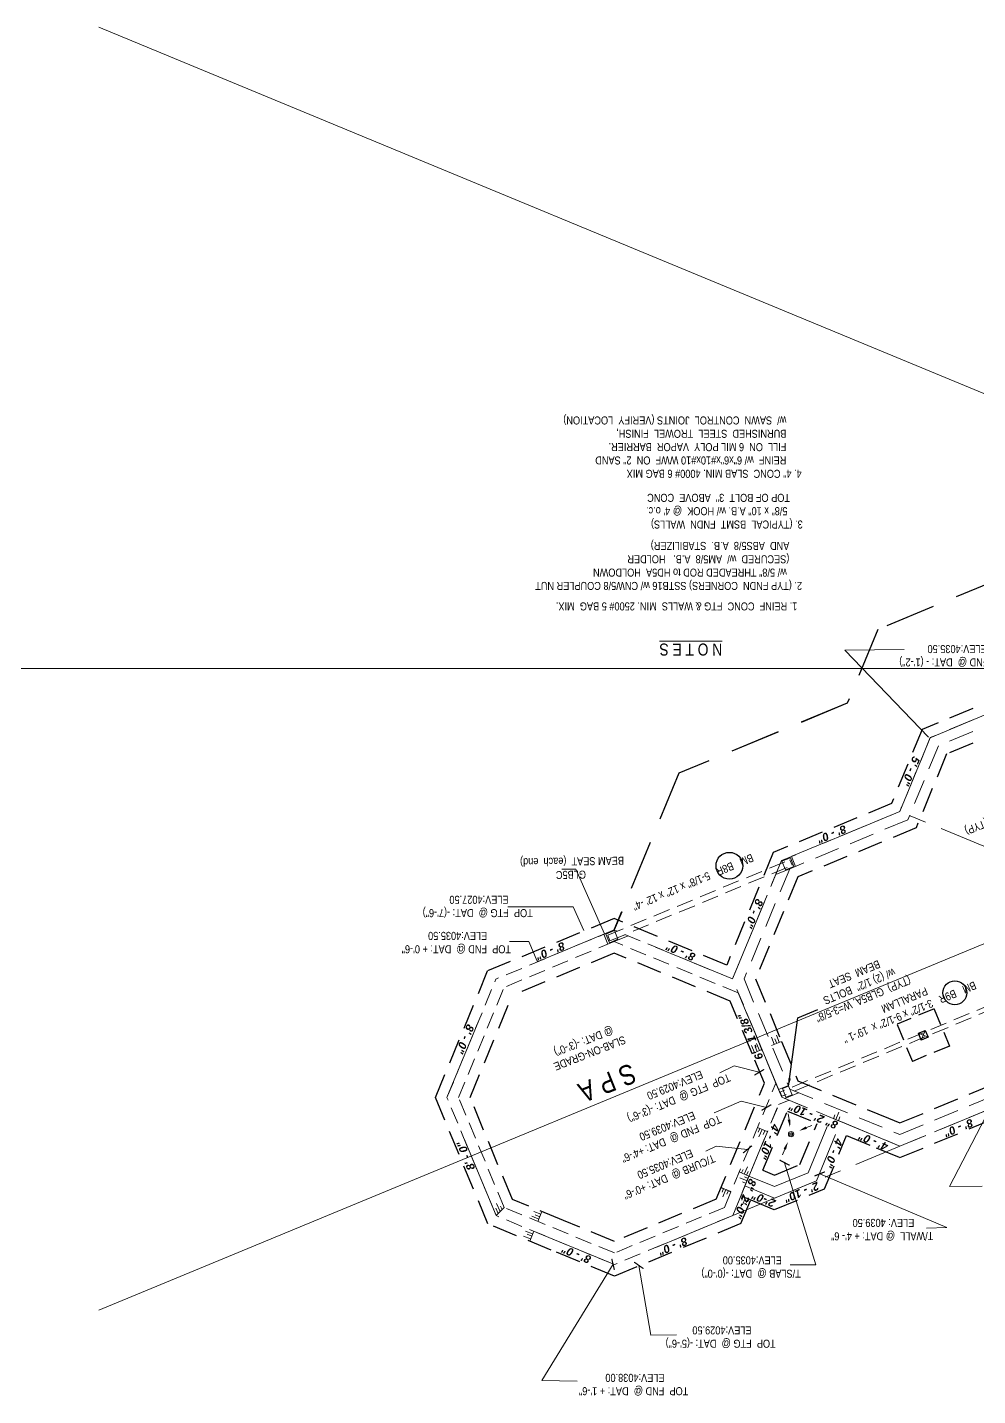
# Model space of a CAD drawing. Header units: inches. Extents: x 279 to 11006, y 233 to 7807.
# Drawn here: x 8272 to 8985, y 1868 to 2894 of the extents above; entities that cross this region are included whole.
import ezdxf

# ---------------------------------------------------------------- set-up
doc = ezdxf.new("R2010")
doc.units = ezdxf.units.IN
doc.header["$MEASUREMENT"] = 0
doc.linetypes.add('CENTER', pattern=[2, 1.25, -0.25, 0.25, -0.25])
doc.linetypes.add('HIDDEN', pattern=[0.375, 0.25, -0.125])
for name, color, linetype, lineweight in [('BALCONY', 7, 'Continuous', 9), ('BEAMS TEXT', 3, 'Continuous', 20), ('CONCRETE', 7, 'Continuous', 20), ('FLOOR BEAMS', 3, 'HIDDEN', 20), ('FOOTING', 7, 'HIDDEN', 30), ('FOOTING TEXT', 7, 'Continuous', 9), ('FOUNDATION', 7, 'HIDDEN', 20), ('FOUNDATION TEXT', 7, 'Continuous', 9), ('GRID', 1, 'CENTER', 20), ('GRID LAYOUT', 1, 'Continuous', 9), ('LAYOUT', 6, 'Continuous', 9), ('WALL FRAMING', 7, 'Continuous', 30)]:
    doc.layers.add(name, color=color, linetype=linetype, lineweight=lineweight)
doc.layers.add('FL FRAMING STEEL', color=7, linetype='Continuous')
doc.layers.add('LLTEXT', color=7, linetype='Continuous')
doc.styles.add('ARCHENT', font='technical.ttf', dxfattribs={"height": 6})
doc.styles.add('ARCHENTLTD', font='technical.ttf', dxfattribs={"height": 0.1875})
doc.dimstyles.new('ARCHENT', dxfattribs={"dimtxt": 6, "dimasz": 6, "dimexe": 9, "dimexo": 3, "dimgap": 1, "dimtad": 0, "dimtoh": 1, "dimdec": 3, "dimzin": 0, "dimdsep": 46, "dimlunit": 4, "dimtxsty": 'ARCHENTLTD', "dimcen": 6, "dimaunit": 1, "dimadec": 0, "dimazin": 0, "dimtfac": 1, "dimtdec": 3, "dimtofl": 0, "dimtmove": 0, "dimatfit": 3, "dimfxl": 1, "dimfrac": 2, "dimtolj": 1, "dimtzin": 0, "dimarcsym": 0})
doc.dimstyles.new('ARCHENTLTD', dxfattribs={"dimscale": 0.05, "dimtxt": 0.1875, "dimasz": 3, "dimexe": 9, "dimexo": 1, "dimgap": 2.5, "dimtad": 0, "dimdec": 1, "dimzin": 1, "dimdsep": 46, "dimlunit": 4, "dimtxsty": 'ARCHENTLTD', "dimblk": 'ARCHTICK', "dimcen": 6, "dimclrd": 256, "dimclre": 256, "dimclrt": 256, "dimaunit": 1, "dimadec": 0, "dimazin": 0, "dimtfac": 1, "dimtdec": 1, "dimtofl": 0, "dimtmove": 1, "dimatfit": 3, "dimldrblk": 'ARCHTICK', "dimfxl": 1, "dimfrac": 2, "dimtolj": 1, "dimtzin": 0, "dimlwd": 9, "dimlwe": 9, "dimarcsym": 0})

# ---------------------------------------------------------------- blocks, each defined once
blk = doc.blocks.new('_ArchTick')
at = {"color": 0, "linetype": 'ByBlock', "const_width": 0.15}
blk.add_lwpolyline([(-0.5, -0.5), (0.5, 0.5)], dxfattribs=at)

msp = doc.modelspace()

# ---------------------------------------------------------------- linework, layer by layer
at = {"layer": 'BALCONY', "linetype": 'HIDDEN', "lineweight": 25, "ltscale": 150}
for p, q in [((9055.1, 2502.6), (8909.8, 2442.3)), ((8909.8, 2442.3), (8886.9, 2387)), ((8886.9, 2387), (8760.7, 2334.6)), ((8886.9, 2386.9), (8760.7, 2334.6)), ((8760.7, 2334.6), (8712, 2216.8)), ((8760.7, 2334.6), (8712.1, 2216.9))]:
    msp.add_line(p, q, dxfattribs=at)
at = {"layer": 'BEAMS TEXT', "linetype": 'Continuous', "lineweight": 30, "ltscale": 75}
for centre, radius in [((8798.5, 2265.1), 10), ((8967.5, 2169.8), 9)]:
    msp.add_circle(centre, radius, dxfattribs=at)
at = {"layer": 'CONCRETE', "lineweight": 9, "ltscale": 50}
for p, q in [((8843.8, 2062.8), (8843.8, 2064.6)), ((8844.7, 2062.2), (8844.7, 2065.3)), ((8845.7, 2062.7), (8845.7, 2064.5))]:
    msp.add_line(p, q, dxfattribs=at)
msp.add_circle((8844.7, 2063.8), 2, dxfattribs=at)
at = {"layer": 'FL FRAMING STEEL', "color": 7, "lineweight": 9, "ltscale": 50}
for p, q in [((8843.2, 2074.7), (8842.6, 2079.1)), ((8856.2, 2068.7), (8860.3, 2070.4)), ((8840, 2052.5), (8838.3, 2048.4))]:
    msp.add_line(p, q, dxfattribs=at)
for points in [[(8844.2, 2074.8), (8844, 2068.8), (8842.2, 2074.6)], [(8855.8, 2069.6), (8850.7, 2066.3), (8856.6, 2067.8)], [(8839.1, 2052.9), (8842.4, 2058), (8840.9, 2052.1)]]:
    msp.add_solid(points, dxfattribs=at)
at = {"layer": 'FLOOR BEAMS', "ltscale": 50}
for p, q in [((8707.3, 2213), (8843.8, 2269.6)), ((8843.8, 2269.6), (8845.5, 2265.4)), ((8709, 2208.8), (8845.5, 2265.4)), ((8707.3, 2213), (8709, 2208.8)), ((9047.6, 2183), (8836.6, 2095.4)), ((9049, 2179.8), (8837.9, 2092.2)), ((8837.9, 2092.2), (8836.6, 2095.4))]:
    msp.add_line(p, q, dxfattribs=at)
at = {"layer": 'FOOTING', "ltscale": 75}
for p, q in [((9084.8, 2426.1), (8943, 2367.3)), ((9084.8, 2400.1), (8961.3, 2348.9)), ((8943, 2367.3), (8920.1, 2311.8)), ((8961.3, 2348.9), (8938.5, 2293.5)), ((8920.1, 2311.8), (8831.4, 2275)), ((8938.5, 2293.5), (8849.8, 2256.7)), ((8831.4, 2275), (8796.5, 2190.6)), ((8849.8, 2256.7), (8818.2, 2180.2)), ((8712.1, 2225.5), (8617.3, 2186.2)), ((8796.5, 2190.6), (8712.1, 2225.5)), ((8712.2, 2199.5), (8635.7, 2167.8)), ((8799.1, 2163.6), (8712.2, 2199.5)), ((8578.1, 2091.3), (8617.3, 2186.2)), ((8818.2, 2180.2), (8837.6, 2133.4)), ((8604.1, 2091.3), (8635.7, 2167.8)), ((8815.5, 2124.2), (8799.1, 2163.6)), ((8824.7, 2102), (8815.5, 2124.2)), ((8837.6, 2133.4), (8849.9, 2103.8)), ((8849.9, 2103.8), (8917.7, 2075.7)), ((8926.4, 2072.2), (9015, 2109)), ((8788.7, 2015), (8824.7, 2102)), ((8617.5, 1996.5), (8578.1, 2091.3)), ((8635.8, 2014.9), (8604.1, 2091.4)), ((8926.4, 2046.2), (9015.1, 2083)), ((8823.7, 2036.7), (8842, 2081.1)), ((8842, 2081.1), (8864.2, 2071.9)), ((8917.7, 2075.7), (8926.4, 2072.2)), ((8851.4, 2041.1), (8864.2, 2071.9)), ((8869.8, 2022.7), (8886.4, 2062.7)), ((8886.4, 2062.7), (8908.5, 2053.6)), ((8908.5, 2053.6), (8926.4, 2046.2)), ((8823.7, 2036.7), (8832.3, 2033.1)), ((8832.3, 2033.1), (8851.4, 2041.1)), ((8832.3, 2007.2), (8869.8, 2022.7)), ((8674.1, 1999.1), (8635.8, 2014.9)), ((8788.7, 2015), (8712.3, 1983.3)), ((8807.1, 1996.7), (8814.5, 2014.5)), ((8814.5, 2014.5), (8832.3, 2007.2)), ((8664.9, 1976.9), (8617.5, 1996.5)), ((8712.3, 1983.3), (8674.1, 1999.1)), ((8807.1, 1996.7), (8712.3, 1957.3)), ((8712.3, 1957.3), (8664.9, 1976.9))]:
    msp.add_line(p, q, dxfattribs=at)
at = {"layer": 'FOOTING', "ltscale": 50}
for p, q in [((8951.9, 2157.7), (8924.2, 2146.2)), ((8952, 2157.6), (8963.4, 2129.9)), ((8924.2, 2146.1), (8935.7, 2118.4)), ((8963.4, 2129.9), (8935.7, 2118.4))]:
    msp.add_line(p, q, dxfattribs=at)
at = {"layer": 'FOOTING', "lineweight": 9, "ltscale": 75}
for p, q in [((8832.1, 2131.2), (8830, 2136.5)), ((8834, 2131.9), (8832.6, 2135.4)), ((8835.8, 2132.7), (8833.7, 2138)), ((8817.4, 2125), (8815.2, 2130.3)), ((8819.3, 2125.8), (8817.8, 2129.2)), ((8821.1, 2126.5), (8818.9, 2131.8)), ((8876.5, 2075.4), (8877.6, 2078.2)), ((8878.3, 2074.7), (8880.6, 2080.2)), ((8880.2, 2073.9), (8881.3, 2076.7)), ((8821.4, 2068.1), (8820.1, 2065.3)), ((8823.2, 2067.2), (8820.7, 2061.8)), ((8825, 2066.4), (8823.8, 2063.6)), ((8807.7, 2034.7), (8808.9, 2037.4)), ((8809.5, 2033.8), (8812, 2039.3)), ((8812.6, 2030.6), (8809.9, 2031.7)), ((8811.4, 2033), (8812.6, 2035.8)), ((8794.1, 2023.1), (8793, 2020.3)), ((8795.9, 2022.3), (8793.6, 2016.8)), ((8797.8, 2021.5), (8796.6, 2018.8)), ((8811.8, 2028.7), (8806.3, 2031.1)), ((8811, 2026.9), (8808.3, 2028.1)), ((8626.6, 2005.7), (8623.8, 2011.8)), ((8808.9, 2017), (8807.8, 2014.2)), ((8810.7, 2016.2), (8808.4, 2010.7)), ((8812.6, 2015.4), (8811.4, 2012.6)), ((8625.1, 2004.2), (8623.3, 2008.2)), ((8628.2, 2007.2), (8626.9, 2009.9)), ((8655.6, 2000), (8650.3, 2002.2)), ((8657.1, 2003.7), (8651.9, 2005.9)), ((8656.4, 2001.8), (8652.9, 2003.3)), ((8651, 1989), (8645.7, 1991.1)), ((8649.5, 1985.3), (8644.2, 1987.4)), ((8650.4, 1987.3), (8646.9, 1988.7))]:
    msp.add_line(p, q, dxfattribs=at)
at = {"layer": 'FOOTING', "lineweight": 20, "ltscale": 75}
for p, q in [((8822.8, 2127.2), (8815.4, 2124.1)), ((8837.5, 2133.4), (8830.1, 2130.3)), ((8655, 1998.4), (8658, 2005.8)), ((8648.8, 1983.6), (8651.9, 1991))]:
    msp.add_line(p, q, dxfattribs=at)
at = {"layer": 'FOOTING', "lineweight": 9, "ltscale": 1.5}
for p, q in [((8799.7, 2020.6), (8792.3, 2023.7)), ((8814.5, 2014.5), (8807.1, 2017.6))]:
    msp.add_line(p, q, dxfattribs=at)
at = {"layer": 'FOUNDATION', "ltscale": 75}
for p, q in [((9084.8, 2417.5), (8949.1, 2361.2)), ((9084.8, 2408.8), (8955.2, 2355)), ((8949.1, 2361.2), (8926.2, 2305.7)), ((8955.2, 2355), (8932.3, 2299.6)), ((8926.2, 2305.7), (8837.5, 2268.9)), ((8932.3, 2299.6), (8843.7, 2262.8)), ((8837.5, 2268.9), (8800.9, 2180.2)), ((8843.7, 2262.8), (8809.5, 2180.2)), ((8809.5, 2180.2), (8843.8, 2097.6)), ((8805.2, 2169.7), (8833.3, 2102)), ((8843.8, 2097.6), (8926.4, 2063.5)), ((8926.4, 2063.5), (9015, 2100.3)), ((8837.7, 2091.5), (8926.4, 2054.8)), ((8926.4, 2054.8), (9015.1, 2091.6))]:
    msp.add_line(p, q, dxfattribs=at)
at = {"layer": 'FOUNDATION', "color": 7, "lineweight": 9, "ltscale": 75}
for p, q in [((8837.8, 2268.4), (8844.3, 2271.1)), ((8837.8, 2268.4), (8840.5, 2262)), ((8844.3, 2271.1), (8846.9, 2264.6)), ((8845, 2271.9), (8848.1, 2264.5)), ((8843.7, 2262.7), (8833.3, 2258.4)), ((8840.5, 2262), (8846.9, 2264.6)), ((8712.3, 2216.4), (8705.9, 2213.7)), ((8712.3, 2216.4), (8715, 2209.9)), ((8705.9, 2213.7), (8708.6, 2207.3)), ((8715, 2209.9), (8708.6, 2207.3)), ((8712.1, 2208.2), (8722.6, 2212.5)), ((8842.7, 2100.3), (8835.3, 2097.3)), ((8850.4, 2094.9), (8840, 2090.6))]:
    msp.add_line(p, q, dxfattribs=at)
at = {"layer": 'FOUNDATION', "ltscale": 50}
for p, q in [((8712.1, 2216.9), (8623.5, 2180.1)), ((8800.9, 2180.2), (8712.1, 2216.9)), ((8712.1, 2208.2), (8629.6, 2173.9)), ((8805.2, 2169.7), (8712.1, 2208.2)), ((8586.8, 2091.3), (8623.5, 2180.1)), ((8595.5, 2091.3), (8629.6, 2173.9)), ((8837.7, 2091.5), (8805.2, 2169.7)), ((8794.9, 2008.9), (8833.3, 2102)), ((8623.6, 2002.7), (8586.8, 2091.3)), ((8629.7, 2008.8), (8595.5, 2091.3)), ((8801, 2002.8), (8835.4, 2086)), ((8712.3, 1966), (8623.6, 2002.7)), ((8712.3, 1974.7), (8629.7, 2008.8)), ((8794.9, 2008.9), (8712.3, 1974.7)), ((8801, 2002.8), (8712.3, 1966))]:
    msp.add_line(p, q, dxfattribs=at)
at = {"layer": 'FOUNDATION', "color": 7, "ltscale": 75}
for p, q in [((8704.5, 2213.7), (8707.5, 2206.3)), ((8843.2, 2089.2), (8835.4, 2086))]:
    msp.add_line(p, q, dxfattribs=at)
at = {"layer": 'FOUNDATION', "lineweight": 9, "ltscale": 75}
for p, q in [((8842.9, 2099.9), (8838.2, 2098)), ((8845.5, 2093.4), (8840.9, 2091.5))]:
    msp.add_line(p, q, dxfattribs=at)
at = {"layer": 'FOUNDATION', "linetype": 'HIDDEN', "lineweight": 9, "ltscale": 50}
for p, q in [((8840.9, 2091.5), (8838.2, 2098)), ((8845.5, 2093.4), (8842.9, 2099.9))]:
    msp.add_line(p, q, dxfattribs=at)
at = {"layer": 'FOUNDATION', "ltscale": 150}
for p, q in [((8857.6, 2034.9), (8874.6, 2076.2)), ((8863.7, 2028.8), (8882, 2073.2)), ((8813.2, 2032.4), (8832.3, 2024.5)), ((8832.3, 2024.5), (8857.6, 2034.9)), ((8810.2, 2025), (8832.3, 2015.8)), ((8832.3, 2015.8), (8863.7, 2028.8))]:
    msp.add_line(p, q, dxfattribs=at)
at = {"layer": 'FOUNDATION', "lineweight": 20, "ltscale": 50}
for p, q in [((8826.9, 2065.7), (8819.5, 2068.7)), ((8813.2, 2032.4), (8805.8, 2035.5)), ((8629.7, 2008.8), (8623.6, 2002.7))]:
    msp.add_line(p, q, dxfattribs=at)
at = {"layer": 'GRID', "ltscale": 50}
for p, q in [((9084.8, 2417.5), (8949.1, 2361.1)), ((8926.2, 2305.7), (8949.1, 2361.1)), ((8926.2, 2305.7), (8837.5, 2268.9)), ((9014.9, 2269), (8926.2, 2305.7)), ((8800.9, 2180.2), (8837.5, 2268.9)), ((8712.1, 2216.9), (8623.5, 2180.1)), ((8800.9, 2180.2), (8712.1, 2216.9)), ((8586.8, 2091.3), (8623.5, 2180.1)), ((8837.7, 2091.5), (8800.9, 2180.2)), ((8623.6, 2002.7), (8586.8, 2091.3)), ((8801, 2002.8), (8837.7, 2091.5)), ((8926.4, 2054.8), (8837.7, 2091.5)), ((9015.1, 2091.6), (8926.4, 2054.8)), ((8926.4, 2054.8), (8882, 2073.2)), ((8801, 2002.8), (8926.4, 2054.8)), ((8712.3, 1966), (8623.6, 2002.7)), ((8801, 2002.8), (8712.3, 1966))]:
    msp.add_line(p, q, dxfattribs=at)
at = {"layer": 'GRID LAYOUT', "color": 3, "ltscale": 25}
msp.add_line((278.9, 2413), (9487, 2413), dxfattribs=at)
at = {"layer": 'LAYOUT', "color": 6, "ltscale": 150}
for p, q in [((8325.9, 2893.8), (9487, 2413)), ((8325.9, 1931.8), (9487.1, 2413))]:
    msp.add_line(p, q, dxfattribs=at)
at = {"layer": 'WALL FRAMING', "color": 6, "lineweight": 9, "ltscale": 75}
for p, q in [((8947.4, 2136.5), (8940.2, 2139.5)), ((8942.3, 2134.4), (8945.3, 2141.6))]:
    msp.add_line(p, q, dxfattribs=at)
at = {"layer": 'WALL FRAMING', "color": 6, "ltscale": 75}
msp.add_lwpolyline([(8947.4, 2136.5), (8942.3, 2134.4), (8940.2, 2139.5), (8945.3, 2141.6)], close=True, dxfattribs=at)

# ---------------------------------------------------------------- texts
at = {"layer": 'BEAMS TEXT', "linetype": 'Continuous', "lineweight": 9, "char_height": 6, "attachment_point": 5, "rotation": 202.6375, "style": 'ARCHENTLTD'}
for s, insert in [('BM   B8R   5-1/8" x 12" x 12\' -4"\\P\\P  ', (8767.4, 2262)), ('BM   B9R   3-1/2" x 9-1/2" x  19\'-1 "\\PPARALLAM \\P\\P  ', (8927.9, 2169))]:
    msp.add_mtext(s, dxfattribs=dict(at, insert=insert))
at = {"layer": 'FOOTING TEXT', "ltscale": 50, "char_height": 6, "attachment_point": 5, "style": 'ARCHENT'}
for s, insert, rotation in [(' GLB5C\\PBEAM SEAT  (each  end)', (8680.6, 2264.2), 180.8557), (' TOP  FTG @  DAT: -(7\'-6") \\PELEV:4027.50', (8610.8, 2234.6), 180), (' TOP  FTG @  DAT: -(3\'-6") \\PELEV:4029.50', (8759.6, 2095.9), 202.3267), (' TOP  FND @  DAT: +4\'-6" \\PELEV:4039.50', (8753.9, 2065.2), 202.3267), (' T/CURB @  DAT: +0\'-6" \\PELEV:4035.50', (8752.3, 2036.7), 202.7586), (' T/SLAB @  DAT: -(0\'-0") \\PELEV:4035.00', (8815.7, 1964.2), 180), (' TOP  FTG @  DAT: -(5\'-6") \\PELEV:4029.50', (8792.9, 1911.7), 180)]:
    msp.add_mtext(s, dxfattribs=dict(at, insert=insert, rotation=rotation))
at = {"layer": 'FOUNDATION TEXT', "color": 7, "linetype": 'Continuous', "lineweight": 9}
for s, insert, char_height, attachment_point, rotation, style in [('          4. 4" CONC  SLAB MIN. 4000# 6 BAG MIX\\P                REINF  w/ 6"x6"x#10x#10 WWF  ON  2" SAND\\P                FILL  ON  6 MIL POLY  VAPOR  BARRIER.\\P                BURNISHED  STEEL  TROWEL  FINISH,\\P                w/  SAWN  CONTROL  JOINTS (VERIFY  LOCATION)', (8871.8, 2579.9), 6, 4, 180, 'ARCHENT'), ('3. (TYPICAL  BSMT  FNDN  WALLS)  \\P      5/8" x 10" A.B. w/ HOOK  @ 4\' o.c. \\P     TOP OF BOLT  3"  ABOVE  CONC', (8853.5, 2531), 6, 4, 180, 'ARCHENT'), ('2. (TYP FNDN  CORNERS) SSTB16 w/ CNW5/8 COUPLER NUT  \\P      w/ 5/8" THREADED ROD to HD5A  HOLDOWN\\P     (SECURED  w/  AM5/8  A.B.   HOLDER\\P     AND  ABS5/8  A.B.  STABILIZER) ', (8853, 2471.9), 6, 1, 180, 'ARCHENT'), ('             1. REINF  CONC  FTG & WALLS  MIN. 2500# 5 BAG  MIX.\\P                ', (8874.3, 2464.6), 6, 4, 180, 'ARCHENT'), ('{\\LN O T E S\\P}  ', (8746.1, 2422.7), 9, 3, 180.0192, 'ARCHENTLTD')]:
    msp.add_mtext(s, dxfattribs=dict(at, insert=insert, char_height=char_height, attachment_point=attachment_point, rotation=rotation, style=style))
at = {"layer": 'FOUNDATION TEXT', "lineweight": 9, "insert": (8969.2, 2422.6, -3866.5), "char_height": 6, "attachment_point": 5, "rotation": 180, "style": 'ARCHENT'}
msp.add_mtext(' TOP  FND @  DAT: - (1\'-2")\\PELEV:4035.50', dxfattribs=at)
at = {"layer": 'FOUNDATION TEXT', "color": 1, "lineweight": 20, "ltscale": 75, "char_height": 6, "width": 48.625, "attachment_point": 1, "style": 'ARCHENTLTD'}
for s, insert, rotation in [('{\\fArial|b1|i1|c0|p34;5\' - 0"}', (8941.7, 2345.3), 247.2856), ('{\\fArial|b1|i1|c0|p34;8\' - 0"}', (8887, 2290.2), 202.2856), ('{\\fArial|b1|i1|c0|p34;8\' - 0"}', (8824.2, 2238.5), 247.2856), ('{\\fArial|b1|i1|c0|p34;8\' - 0"}', (8676, 2202.6), 202.2856), ('{\\fArial|b1|i1|c0|p34;8\' - 0"}', (8771.3, 2193.3), 157.2856), ('{\\fArial|b1|i1|c0|p34;8\' - 0"}', (8607.5, 2144.4), 247.2856), ('{\\fArial|b1|i1|c0|p34;6\' - 1 3/8"}', (8818.6, 2118.8), 112.2856), ('{\\fArial|b1|i1|c0|p34;2\' - 10"}', (8867.8, 2071.5), 157.2856), ('{\\fArial|b1|i1|c0|p34;8"}', (8878.2, 2067.3), 157.2856), ('{\\fArial|b1|i1|c0|p34;8\' - 0"}', (8982, 2070), 202.2856), ('{\\fArial|b1|i1|c0|p34;4\' - 10"}', (8836.4, 2069.7), 247.2856), ('{\\fArial|b1|i1|c0|p34;4\' - 0"}', (8915.7, 2051.1), 157.2856), ('{\\fArial|b1|i1|c0|p34;8\' - 0"}', (8602.5, 2036), 112.2856), ('{\\fArial|b1|i1|c0|p34;4\' - 0"}', (8883.9, 2058.9), 247.2856), ('{\\fArial|b1|i1|c0|p34;8"}', (8819.1, 2028.6), 247.2856), ('{\\fArial|b1|i1|c0|p34;2\' - 10"}', (8866.5, 2022.6), 202.2856), ('{\\fArial|b1|i1|c0|p34;2\'-0"}', (8814.1, 2016.6), 247.2856), ('{\\fArial|b1|i1|c0|p34;2\'-0"}', (8831.4, 2008.6), 157.6327), ('{\\fArial|b1|i1|c0|p34;8\' - 0"}', (8767.9, 1981.2), 202.2856), ('{\\fArial|b1|i1|c0|p34;8\' - 0"}', (8693.1, 1966.4), 157.2856)]:
    msp.add_mtext(s, dxfattribs=dict(at, insert=insert, rotation=rotation))
at = {"layer": 'FOUNDATION TEXT', "ltscale": 50, "attachment_point": 5, "style": 'ARCHENT'}
for s, insert, char_height, rotation in [('CB66  COLUMN  BASE (TYP)', (9018.2, 2308.7), 6, 201.5927), (' TOP  FND @  DAT: + 0\'-6"\\PELEV:4035.50', (8594.8, 2207.5), 6, 180), ('SLAB-ON-GRADE\\P @ DAT: -(3\'-0")', (8691.7, 2130), 6, 201.3688), ('S P A', (8706.9, 2102.3), 15, 201.7586), ('\\P T/WALL  @ DAT: + 4\'- 6" \\PELEV: 4039.50', (8914, 1987.3), 6, 180.1149), (' TOP  FND @  DAT: + 1\'-6"\\PELEV:4038.00', (8727.7, 1876.1, -3866.5), 6, 180)]:
    msp.add_mtext(s, dxfattribs=dict(at, insert=insert, char_height=char_height, rotation=rotation))
at = {"layer": 'LLTEXT', "color": 7, "ltscale": 1.5, "insert": (8895.9, 2174.6, 44588.7), "char_height": 6, "attachment_point": 5, "rotation": 202.5591, "style": 'ARCHENT'}
msp.add_mtext(' (TYP)  GLB5A, W=3-5/8"\\Pw/ (2) 1/2"  BOLTS\\PBEAM  SEAT', dxfattribs=at)

# ---------------------------------------------------------------- leaders
at = {"layer": 'FL FRAMING STEEL', "color": 7, "lineweight": 9, "ltscale": 50}
msp.add_leader([(8842.8, 2099.7), (8849.9, 2151.1), (8864.8, 2157.3)], dimstyle='ARCHENT', override={"dimgap": 1, "dimtad": 0}, dxfattribs=at)
at = {"layer": 'FOOTING TEXT', "ltscale": 10}
for points, override in [([(8704.8, 2213.9), (8683.4, 2262.6), (8672.9, 2262.6)], {"dimgap": 1, "dimtad": 0}), ([(8689.5, 2216.6), (8681.5, 2234.3), (8632.3, 2234.3)], {"dimgap": 1, "dimtad": 0}), ([(8820.9, 2110.2), (8802, 2115), (8791.3, 2109.8)], {"dimscale": 1, "dimasz": 6, "dimgap": 1, "dimtad": 0}), ([(8826.3, 2083.8), (8807.4, 2088.6), (8787, 2079.7)], {"dimscale": 1, "dimasz": 6, "dimgap": 1, "dimtad": 0, "dimclrd": 256}), ([(8812.1, 2052.4), (8788.7, 2054.7), (8780.9, 2051)], {"dimscale": 1, "dimasz": 6, "dimgap": 1, "dimtad": 0, "dimclrd": 256}), ([(8839.9, 2042.4), (8863.3, 1965.8), (8844.1, 1965.7)], {"dimscale": 1, "dimasz": 6, "dimgap": 1, "dimtad": 0, "dimclrd": 256}), ([(8866.2, 2034), (8961.5, 1993.8), (8946.2, 1993.4)], {"dimscale": 1, "dimasz": 6, "dimgap": 1, "dimtad": 0, "dimclrd": 256}), ([(8730.6, 1965.4), (8739.7, 1913.1), (8758.9, 1913.2)], {"dimscale": 1, "dimasz": 6, "dimgap": 1, "dimtad": 0, "dimclrd": 256})]:
    msp.add_leader(points, dimstyle='ARCHENTLTD', override=override, dxfattribs=at)
at = {"layer": 'FOUNDATION TEXT', "lineweight": 9, "ltscale": 10}
for points, override in [([(8947.7, 2361.4, -3866.5), (8885, 2426.7, -3866.5), (8929.5, 2427.3, -3866.5)], {"dimgap": 1, "dimtad": 0}), ([(8993.8, 2082.9, -3866.5), (8963.5, 2024.5, -3866.5), (8988.1, 2024.9, -3866.5)], {"dimscale": 1, "dimasz": 6, "dimgap": 1, "dimtad": 0, "dimclrd": 256})]:
    msp.add_leader(points, dimstyle='ARCHENTLTD', override=override, dxfattribs=at)
at = {"layer": 'FOUNDATION TEXT', "ltscale": 10}
for points, override in [([(8654.5, 2193.5), (8648.1, 2208.2), (8633.6, 2208.2)], {"dimgap": 1, "dimtad": 0}), ([(8711.3, 1966.2, -3866.5), (8658, 1879.2, -3866.5), (8684.4, 1878.5, -3866.5)], {"dimscale": 1, "dimasz": 6, "dimgap": 1, "dimtad": 0, "dimclrd": 256})]:
    msp.add_leader(points, dimstyle='ARCHENTLTD', override=override, dxfattribs=at)

doc.saveas('drawing.dxf')
